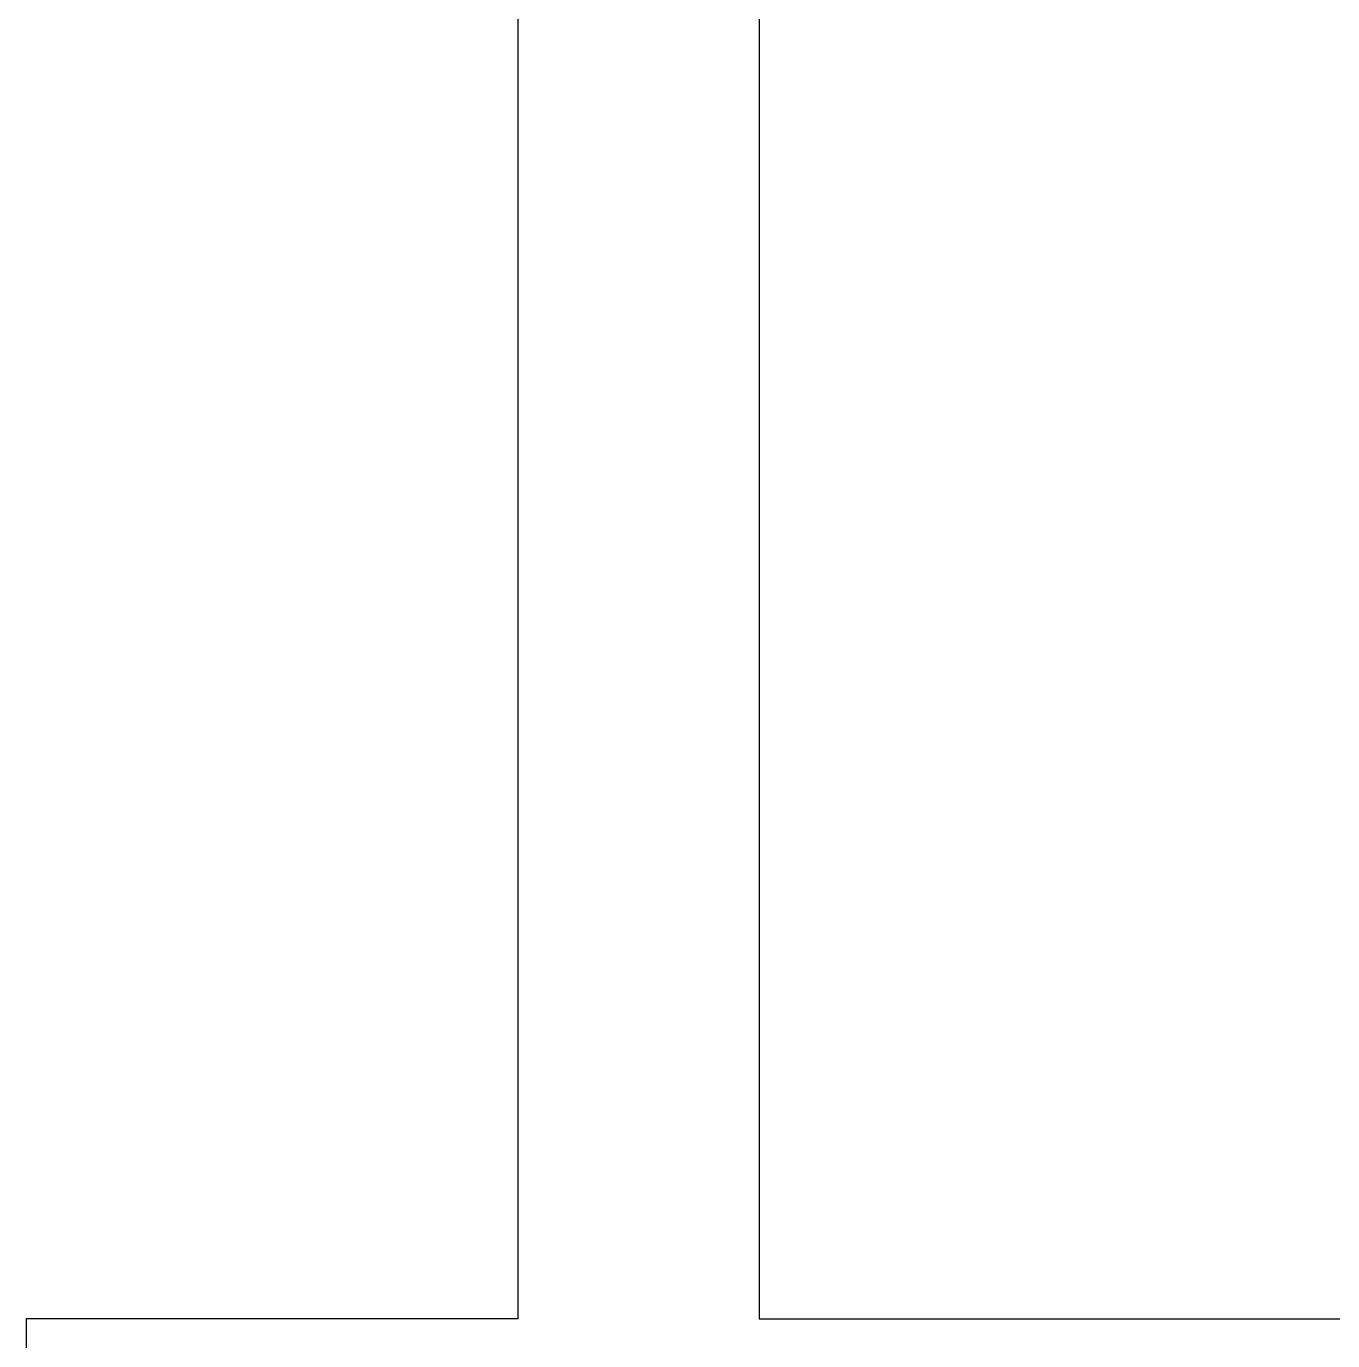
# Model space of a CAD drawing. Header units: centimetres. Extents: x 5373 to 12554, y -7923 to 4675.
# Drawn here: x 5455 to 7051, y -3905 to -2298 of the extents above; entities that cross this region are included whole.
import ezdxf

# ---------------------------------------------------------------- set-up
doc = ezdxf.new("R2010")
doc.units = ezdxf.units.CM
doc.layers.add('others', color=7, linetype='Continuous')

msp = doc.modelspace()

# ---------------------------------------------------------------- linework, layer by layer
at = {"layer": 'others'}
for p, q in [((6055.5, -3878), (6055.5, 242)), ((6350, 242), (6350, -3878)), ((6055.5, -3878), (5454.72, -3878)), ((5454.72, -3878), (5454.72, -4159.2)), ((6350, -3878), (8452, -3878))]:
    msp.add_line(p, q, dxfattribs=at)

doc.saveas('drawing.dxf')
